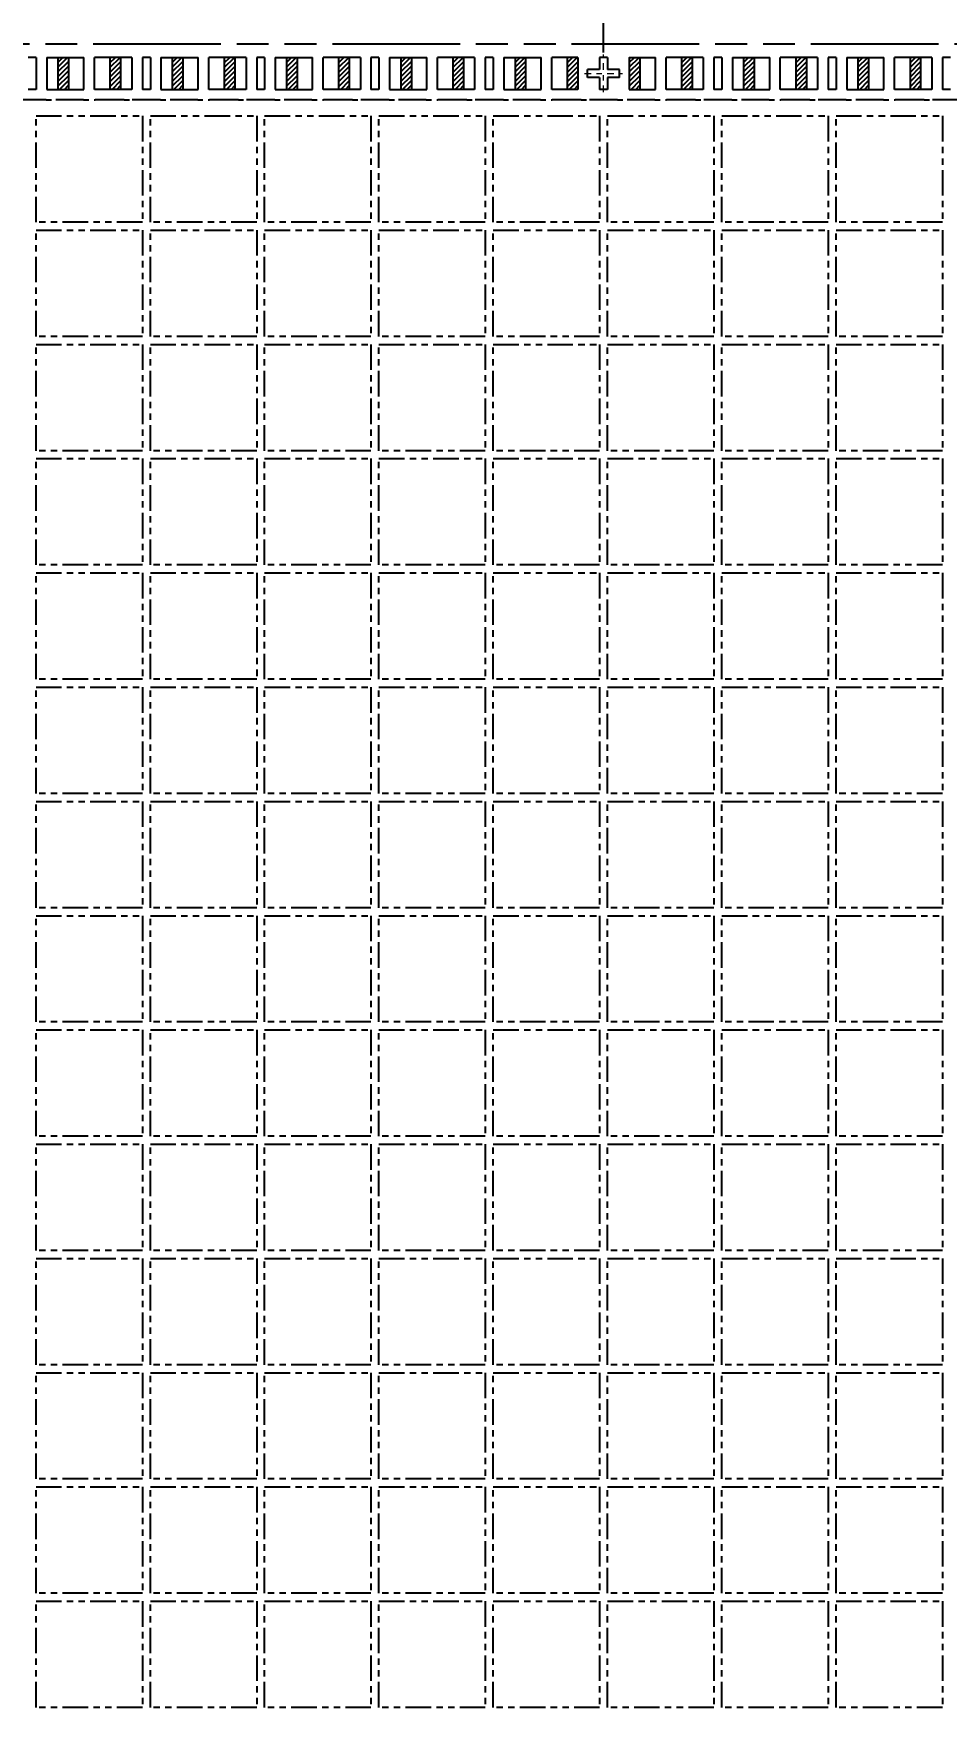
# Model space of a CAD drawing. Extents: x -338 to -53, y 67 to 196.
# Drawn here: x -170.91 to -153.74, y 148.05 to 179.63 of the extents above; entities that cross this region are included whole.
import ezdxf

# ---------------------------------------------------------------- set-up
doc = ezdxf.new("R2010")
doc.units = 0
for name, pattern in [('ACAD_ISO09W100', [45, 24, -3, 6, -3, 6, -3]), ('CENTER', [2, 1.25, -0.25, 0.25, -0.25]), ('HIDDEN', [0.375, 0.25, -0.125])]:
    doc.linetypes.add(name, pattern=pattern)
doc.layers.add('Center', color=1, linetype='CENTER', lineweight=0)
for name, color, linetype in [('dimension', 3, 'Continuous'), ('Etched Area', 4, 'Continuous'), ('Hidden', 4, 'HIDDEN'), ('Molding Line', 5, 'ACAD_ISO09W100'), ('PKG Line', 2, 'ACAD_ISO09W100')]:
    doc.layers.add(name, color=color, linetype=linetype)
doc.styles.add('SIMPLEX', font='SIMPLEX')
doc.dimstyles.new('1', dxfattribs={"dimtxt": 1, "dimasz": 1, "dimexe": 0.3, "dimexo": 0.3, "dimgap": 0.3, "dimtad": 0, "dimdec": 3, "dimzin": 1, "dimdsep": 46, "dimtxsty": 'SIMPLEX', "dimcen": 0, "dimclrd": 256, "dimclre": 256, "dimclrt": 7, "dimadec": 0, "dimazin": 1, "dimtm": 1.25, "dimtfac": 1, "dimtdec": 3, "dimtmove": 0, "dimatfit": 0, "dimfxl": 1, "dimtolj": 1, "dimtzin": 0, "dimlwd": -1, "dimlwe": -1, "dimarcsym": 1})
pattern_1 = [(45, (367.80187, 309.09846), (-0.0449012806, 0.0449012806), [])]
pattern_2 = [(45, (369.95187, 309.09846), (-0.0449012806, 0.0449012806), [])]
pattern_3 = [(45, (372.10187, 309.09846), (-0.0449012806, 0.0449012806), [])]
pattern_4 = [(45, (374.25187, 309.09846), (-0.0449012806, 0.0449012806), [])]
pattern_5 = [(45, (376.40187, 309.09846), (-0.0449012806, 0.0449012806), [])]
pattern_6 = [(45, (378.55187, 309.09846), (-0.0449012806, 0.0449012806), [])]
pattern_7 = [(45, (380.70187, 309.09846), (-0.0449012806, 0.0449012806), [])]
pattern_8 = [(45, (382.85187, 309.09846), (-0.0449012806, 0.0449012806), [])]

# ---------------------------------------------------------------- blocks, each defined once
blk = doc.blocks.new('*D15')
at = {"layer": 'Defpoints', "color": 0, "transparency": 16777216}
for p in [(2540.353, 1935.274), (2664.686, 1935.274), (2673.632, 1935.274)]:
    blk.add_point(p, dxfattribs=at)
at = {"layer": 'dimension', "transparency": 16777216}
blk.add_line((2664.986, 1935.274), (2673.632, 1935.274), dxfattribs=at)
at = {"layer": 'dimension', "color": 7, "transparency": 16777216, "insert": (2675.932, 1935.274), "char_height": 1, "attachment_point": 5, "style": 'SIMPLEX'}
blk.add_mtext('\\A1;0.000', dxfattribs=at)
blk = doc.blocks.new('*D31')
at = {"layer": 'Defpoints', "color": 0, "transparency": 16777216}
for p in [(2665.926, 1949.274), (2673.632, 1949.274), (2540.353, 1935.274)]:
    blk.add_point(p, dxfattribs=at)
at = {"layer": 'dimension', "transparency": 16777216}
blk.add_line((2666.226, 1949.274), (2673.632, 1949.274), dxfattribs=at)
at = {"layer": 'dimension', "color": 7, "transparency": 16777216, "insert": (2676.313, 1949.274), "char_height": 1, "attachment_point": 5, "style": 'SIMPLEX'}
blk.add_mtext('\\A1;14.000', dxfattribs=at)
blk = doc.blocks.new('*D32')
at = {"layer": 'Defpoints', "color": 0, "transparency": 16777216}
for p in [(2665.965, 1963.274), (2673.632, 1963.274), (2540.353, 1935.274)]:
    blk.add_point(p, dxfattribs=at)
at = {"layer": 'dimension', "transparency": 16777216}
blk.add_line((2666.265, 1963.274), (2673.632, 1963.274), dxfattribs=at)
at = {"layer": 'dimension', "color": 7, "transparency": 16777216, "insert": (2676.408, 1963.274), "char_height": 1, "attachment_point": 5, "style": 'SIMPLEX'}
blk.add_mtext('\\A1;28.000', dxfattribs=at)
blk = doc.blocks.new('*D33')
at = {"layer": 'Defpoints', "color": 0, "transparency": 16777216}
for p in [(2659.788, 1966.099), (2673.632, 1966.099), (2540.353, 1935.274)]:
    blk.add_point(p, dxfattribs=at)
at = {"layer": 'dimension', "transparency": 16777216}
blk.add_line((2660.088, 1966.099), (2673.632, 1966.099), dxfattribs=at)
at = {"layer": 'dimension', "color": 7, "transparency": 16777216, "insert": (2676.408, 1966.099), "char_height": 1, "attachment_point": 5, "style": 'SIMPLEX'}
blk.add_mtext('\\A1;30.825', dxfattribs=at)
blk = doc.blocks.new('*D42')
at = {"layer": 'Defpoints', "color": 0, "transparency": 16777216}
for p in [(2631.853, 1977.057), (2631.853, 1969.664), (2540.353, 1935.274)]:
    blk.add_point(p, dxfattribs=at)
at = {"layer": 'dimension', "transparency": 16777216}
blk.add_line((2631.853, 1969.964), (2631.853, 1977.057), dxfattribs=at)
at = {"layer": 'dimension', "color": 7, "transparency": 16777216, "insert": (2631.853, 1979.738), "char_height": 1, "attachment_point": 5, "rotation": 90, "style": 'SIMPLEX'}
blk.add_mtext('\\A1;91.500', dxfattribs=at)
blk = doc.blocks.new('*D43')
at = {"layer": 'Defpoints', "color": 0, "transparency": 16777216}
for p in [(2659.66, 1977.057), (2659.678, 1966.224), (2540.353, 1935.274)]:
    blk.add_point(p, dxfattribs=at)
at = {"layer": 'dimension', "transparency": 16777216}
for p, q in [((2659.66, 1975.057), (2659.66, 1977.057)), ((2659.678, 1973.057), (2659.66, 1975.057)), ((2659.678, 1966.524), (2659.678, 1973.057))]:
    blk.add_line(p, q, dxfattribs=at)
at = {"layer": 'dimension', "color": 7, "transparency": 16777216, "insert": (2659.66, 1980.119), "char_height": 1, "attachment_point": 5, "rotation": 90, "style": 'SIMPLEX'}
blk.add_mtext('\\A1;119.325', dxfattribs=at)
blk = doc.blocks.new('*D62')
at = {"layer": 'Defpoints', "color": 0, "transparency": 16777216}
for p in [(2636.006, 1977.057), (2636.028, 1966.211), (2540.353, 1935.274)]:
    blk.add_point(p, dxfattribs=at)
at = {"layer": 'dimension', "transparency": 16777216}
for p, q in [((2636.006, 1975.057), (2636.006, 1977.057)), ((2636.028, 1973.057), (2636.006, 1975.057)), ((2636.028, 1966.511), (2636.028, 1973.057))]:
    blk.add_line(p, q, dxfattribs=at)
at = {"layer": 'dimension', "color": 7, "transparency": 16777216, "insert": (2636.006, 1979.833), "char_height": 1, "attachment_point": 5, "rotation": 90, "style": 'SIMPLEX'}
blk.add_mtext('\\A1;95.675', dxfattribs=at)
blk = doc.blocks.new('*D63')
at = {"layer": 'Defpoints', "color": 0, "transparency": 16777216}
for p in [(2582.278, 1977.057), (2582.278, 1966.192), (2540.353, 1935.274)]:
    blk.add_point(p, dxfattribs=at)
at = {"layer": 'dimension', "transparency": 16777216}
for p, q in [((2582.278, 1975.057), (2582.278, 1977.057)), ((2582.278, 1973.057), (2582.278, 1975.057)), ((2582.278, 1966.492), (2582.278, 1973.057))]:
    blk.add_line(p, q, dxfattribs=at)
at = {"layer": 'dimension', "color": 7, "transparency": 16777216, "insert": (2582.278, 1979.738), "char_height": 1, "attachment_point": 5, "rotation": 90, "style": 'SIMPLEX'}
blk.add_mtext('\\A1;41.925', dxfattribs=at)

msp = doc.modelspace()

# ---------------------------------------------------------------- hatches: boundary and pattern name
at = {"layer": 'Etched Area'}
h = msp.add_hatch(dxfattribs=at)
h.set_pattern_fill('ANSI31', color=256, scale=0.02)
h.set_pattern_definition(pattern_1)
h.paths.add_polyline_path([(-170.2555, 178.5777), (-170.4555, 178.5777), (-170.4555, 179.1777), (-170.2555, 179.1777)])
h = msp.add_hatch(dxfattribs=at)
h.set_pattern_fill('ANSI31', color=256, scale=0.02)
h.set_pattern_definition(pattern_1)
h.paths.add_polyline_path([(-169.2755, 178.5777), (-169.4755, 178.5777), (-169.4755, 179.1777), (-169.2755, 179.1777)])
h = msp.add_hatch(dxfattribs=at)
h.set_pattern_fill('ANSI31', color=256, scale=0.02)
h.set_pattern_definition(pattern_2)
h.paths.add_polyline_path([(-168.1055, 178.5777), (-168.3055, 178.5777), (-168.3055, 179.1777), (-168.1055, 179.1777)])
h = msp.add_hatch(dxfattribs=at)
h.set_pattern_fill('ANSI31', color=256, scale=0.02)
h.set_pattern_definition(pattern_2)
h.paths.add_polyline_path([(-167.1255, 178.5777), (-167.3255, 178.5777), (-167.3255, 179.1777), (-167.1255, 179.1777)])
h = msp.add_hatch(dxfattribs=at)
h.set_pattern_fill('ANSI31', color=256, scale=0.02)
h.set_pattern_definition(pattern_3)
h.paths.add_polyline_path([(-165.9555, 178.5777), (-166.1555, 178.5777), (-166.1555, 179.1777), (-165.9555, 179.1777)])
h = msp.add_hatch(dxfattribs=at)
h.set_pattern_fill('ANSI31', color=256, scale=0.02)
h.set_pattern_definition(pattern_3)
h.paths.add_polyline_path([(-164.9755, 178.5777), (-165.1755, 178.5777), (-165.1755, 179.1777), (-164.9755, 179.1777)])
h = msp.add_hatch(dxfattribs=at)
h.set_pattern_fill('ANSI31', color=256, scale=0.02)
h.set_pattern_definition(pattern_4)
h.paths.add_polyline_path([(-163.8055, 178.5777), (-164.0055, 178.5777), (-164.0055, 179.1777), (-163.8055, 179.1777)])
h = msp.add_hatch(dxfattribs=at)
h.set_pattern_fill('ANSI31', color=256, scale=0.02)
h.set_pattern_definition(pattern_4)
h.paths.add_polyline_path([(-162.8255, 178.5777), (-163.0255, 178.5777), (-163.0255, 179.1777), (-162.8255, 179.1777)])
h = msp.add_hatch(dxfattribs=at)
h.set_pattern_fill('ANSI31', color=256, scale=0.02)
h.set_pattern_definition(pattern_5)
h.paths.add_polyline_path([(-161.6555, 178.5777), (-161.8555, 178.5777), (-161.8555, 179.1777), (-161.6555, 179.1777)])
h = msp.add_hatch(dxfattribs=at)
h.set_pattern_fill('ANSI31', color=256, scale=0.02)
h.set_pattern_definition(pattern_5)
h.paths.add_polyline_path([(-160.6755, 178.5777), (-160.8755, 178.5777), (-160.8755, 179.1777), (-160.6755, 179.1777)])
h = msp.add_hatch(dxfattribs=at)
h.set_pattern_fill('ANSI31', color=256, scale=0.02)
h.set_pattern_definition(pattern_6)
h.paths.add_polyline_path([(-159.5055, 178.5777), (-159.7055, 178.5777), (-159.7055, 179.1777), (-159.5055, 179.1777)])
h = msp.add_hatch(dxfattribs=at)
h.set_pattern_fill('ANSI31', color=256, scale=0.02)
h.set_pattern_definition(pattern_6)
h.paths.add_polyline_path([(-158.5255, 178.5777), (-158.7255, 178.5777), (-158.7255, 179.1777), (-158.5255, 179.1777)])
h = msp.add_hatch(dxfattribs=at)
h.set_pattern_fill('ANSI31', color=256, scale=0.02)
h.set_pattern_definition(pattern_7)
h.paths.add_polyline_path([(-157.3555, 178.5777), (-157.5555, 178.5777), (-157.5555, 179.1777), (-157.3555, 179.1777)])
h = msp.add_hatch(dxfattribs=at)
h.set_pattern_fill('ANSI31', color=256, scale=0.02)
h.set_pattern_definition(pattern_7)
h.paths.add_polyline_path([(-156.3755, 178.5777), (-156.5755, 178.5777), (-156.5755, 179.1777), (-156.3755, 179.1777)])
h = msp.add_hatch(dxfattribs=at)
h.set_pattern_fill('ANSI31', color=256, scale=0.02)
h.set_pattern_definition(pattern_8)
h.paths.add_polyline_path([(-155.2055, 178.5777), (-155.4055, 178.5777), (-155.4055, 179.1777), (-155.2055, 179.1777)])
h = msp.add_hatch(dxfattribs=at)
h.set_pattern_fill('ANSI31', color=256, scale=0.02)
h.set_pattern_definition(pattern_8)
h.paths.add_polyline_path([(-154.2255, 178.5777), (-154.4255, 178.5777), (-154.4255, 179.1777), (-154.2255, 179.1777)])

# ---------------------------------------------------------------- linework, layer by layer
for p, q in [((-170.8655, 179.1777), (-171.0155, 179.1777)), ((-170.8655, 179.1777), (-170.8655, 178.5777)), ((-170.6655, 179.1777), (-170.6655, 178.5777)), ((-170.6655, 179.1777), (-169.9655, 179.1777)), ((-170.4555, 179.1777), (-170.4555, 178.5777)), ((-170.2555, 179.1777), (-170.2555, 178.5777)), ((-169.9655, 178.5777), (-169.9655, 179.1777)), ((-169.0655, 179.1777), (-169.7655, 179.1777)), ((-169.7655, 178.5777), (-169.7655, 179.1777)), ((-169.4755, 179.1777), (-169.4755, 178.5777)), ((-169.2755, 179.1777), (-169.2755, 178.5777)), ((-169.0655, 179.1777), (-169.0655, 178.5777)), ((-168.7155, 179.1777), (-168.8655, 179.1777)), ((-168.8655, 179.1777), (-168.8655, 178.5777)), ((-168.7155, 179.1777), (-168.7155, 178.5777)), ((-168.5155, 179.1777), (-168.5155, 178.5777)), ((-168.5155, 179.1777), (-167.8155, 179.1777)), ((-168.3055, 179.1777), (-168.3055, 178.5777)), ((-168.1055, 179.1777), (-168.1055, 178.5777)), ((-167.8155, 178.5777), (-167.8155, 179.1777)), ((-166.9155, 179.1777), (-167.6155, 179.1777)), ((-167.6155, 178.5777), (-167.6155, 179.1777)), ((-167.3255, 179.1777), (-167.3255, 178.5777)), ((-167.1255, 179.1777), (-167.1255, 178.5777)), ((-166.9155, 179.1777), (-166.9155, 178.5777)), ((-166.5655, 179.1777), (-166.7155, 179.1777)), ((-166.7155, 179.1777), (-166.7155, 178.5777)), ((-166.5655, 179.1777), (-166.5655, 178.5777)), ((-166.3655, 179.1777), (-166.3655, 178.5777)), ((-166.3655, 179.1777), (-165.6655, 179.1777)), ((-166.1555, 179.1777), (-166.1555, 178.5777)), ((-165.9555, 179.1777), (-165.9555, 178.5777)), ((-165.6655, 178.5777), (-165.6655, 179.1777)), ((-164.7655, 179.1777), (-165.4655, 179.1777)), ((-165.4655, 178.5777), (-165.4655, 179.1777)), ((-165.1755, 179.1777), (-165.1755, 178.5777)), ((-164.9755, 179.1777), (-164.9755, 178.5777)), ((-164.7655, 179.1777), (-164.7655, 178.5777)), ((-164.4155, 179.1777), (-164.5655, 179.1777)), ((-164.5655, 179.1777), (-164.5655, 178.5777)), ((-164.4155, 179.1777), (-164.4155, 178.5777)), ((-164.2155, 179.1777), (-164.2155, 178.5777)), ((-164.2155, 179.1777), (-163.5155, 179.1777)), ((-164.0055, 179.1777), (-164.0055, 178.5777)), ((-163.8055, 179.1777), (-163.8055, 178.5777)), ((-163.5155, 178.5777), (-163.5155, 179.1777)), ((-162.6155, 179.1777), (-163.3155, 179.1777)), ((-163.3155, 178.5777), (-163.3155, 179.1777)), ((-163.0255, 179.1777), (-163.0255, 178.5777)), ((-162.8255, 179.1777), (-162.8255, 178.5777)), ((-162.6155, 179.1777), (-162.6155, 178.5777)), ((-162.2655, 179.1777), (-162.4155, 179.1777)), ((-162.4155, 179.1777), (-162.4155, 178.5777)), ((-162.2655, 179.1777), (-162.2655, 178.5777)), ((-162.0655, 179.1777), (-162.0655, 178.5777)), ((-162.0655, 179.1777), (-161.3655, 179.1777)), ((-161.8555, 179.1777), (-161.8555, 178.5777)), ((-161.6555, 179.1777), (-161.6555, 178.5777)), ((-161.3655, 178.5777), (-161.3655, 179.1777)), ((-160.6755, 179.1777), (-161.1655, 179.1777)), ((-161.1655, 178.5777), (-161.1655, 179.1777)), ((-160.8755, 179.1777), (-160.8755, 178.5777)), ((-160.6755, 179.1777), (-160.6755, 178.5777)), ((-160.1155, 179.1777), (-160.2655, 179.1777)), ((-160.2655, 179.1777), (-160.2655, 178.9527)), ((-160.1155, 179.1777), (-160.1155, 178.9527)), ((-159.7055, 179.1777), (-159.7055, 178.5777)), ((-159.7055, 179.1777), (-159.2155, 179.1777)), ((-159.5055, 179.1777), (-159.5055, 178.5777)), ((-159.2155, 178.5777), (-159.2155, 179.1777)), ((-158.3155, 179.1777), (-159.0155, 179.1777)), ((-159.0155, 178.5777), (-159.0155, 179.1777)), ((-158.7255, 179.1777), (-158.7255, 178.5777)), ((-158.5255, 179.1777), (-158.5255, 178.5777)), ((-158.3155, 179.1777), (-158.3155, 178.5777)), ((-157.9655, 179.1777), (-158.1155, 179.1777)), ((-158.1155, 179.1777), (-158.1155, 178.5777)), ((-157.9655, 179.1777), (-157.9655, 178.5777)), ((-157.7655, 179.1777), (-157.7655, 178.5777)), ((-157.7655, 179.1777), (-157.0655, 179.1777)), ((-157.5555, 179.1777), (-157.5555, 178.5777)), ((-157.3555, 179.1777), (-157.3555, 178.5777)), ((-157.0655, 178.5777), (-157.0655, 179.1777)), ((-156.1655, 179.1777), (-156.8655, 179.1777)), ((-156.8655, 178.5777), (-156.8655, 179.1777)), ((-156.5755, 179.1777), (-156.5755, 178.5777)), ((-156.3755, 179.1777), (-156.3755, 178.5777)), ((-156.1655, 179.1777), (-156.1655, 178.5777)), ((-155.8155, 179.1777), (-155.9655, 179.1777)), ((-155.9655, 179.1777), (-155.9655, 178.5777)), ((-155.8155, 179.1777), (-155.8155, 178.5777)), ((-155.6155, 179.1777), (-155.6155, 178.5777)), ((-155.6155, 179.1777), (-154.9155, 179.1777)), ((-155.4055, 179.1777), (-155.4055, 178.5777)), ((-155.2055, 179.1777), (-155.2055, 178.5777)), ((-154.9155, 178.5777), (-154.9155, 179.1777)), ((-154.0155, 179.1777), (-154.7155, 179.1777)), ((-154.7155, 178.5777), (-154.7155, 179.1777)), ((-154.4255, 179.1777), (-154.4255, 178.5777)), ((-154.2255, 179.1777), (-154.2255, 178.5777)), ((-154.0155, 179.1777), (-154.0155, 178.5777)), ((-153.6655, 179.1777), (-153.8155, 179.1777)), ((-153.8155, 179.1777), (-153.8155, 178.5777)), ((-160.4905, 178.8027), (-160.4905, 178.9527)), ((-160.2655, 178.9527), (-160.4905, 178.9527)), ((-160.2655, 178.8027), (-160.4905, 178.8027)), ((-160.2655, 178.8027), (-160.2655, 178.5777)), ((-159.8905, 178.9527), (-160.1155, 178.9527)), ((-160.1155, 178.8027), (-160.1155, 178.5777)), ((-159.8905, 178.8027), (-160.1155, 178.8027)), ((-159.8905, 178.8027), (-159.8905, 178.9527)), ((-170.8655, 178.5777), (-171.0155, 178.5777)), ((-170.6655, 178.5777), (-169.9655, 178.5777)), ((-169.0655, 178.5777), (-169.7655, 178.5777)), ((-168.7155, 178.5777), (-168.8655, 178.5777)), ((-168.5155, 178.5777), (-167.8155, 178.5777)), ((-166.9155, 178.5777), (-167.6155, 178.5777)), ((-166.5655, 178.5777), (-166.7155, 178.5777)), ((-166.3655, 178.5777), (-165.6655, 178.5777)), ((-164.7655, 178.5777), (-165.4655, 178.5777)), ((-164.4155, 178.5777), (-164.5655, 178.5777)), ((-164.2155, 178.5777), (-163.5155, 178.5777)), ((-162.6155, 178.5777), (-163.3155, 178.5777)), ((-162.2655, 178.5777), (-162.4155, 178.5777)), ((-162.0655, 178.5777), (-161.3655, 178.5777)), ((-160.6755, 178.5777), (-161.1655, 178.5777)), ((-160.1155, 178.5777), (-160.2655, 178.5777)), ((-159.7055, 178.5777), (-159.2155, 178.5777)), ((-158.3155, 178.5777), (-159.0155, 178.5777)), ((-157.9655, 178.5777), (-158.1155, 178.5777)), ((-157.7655, 178.5777), (-157.0655, 178.5777)), ((-156.1655, 178.5777), (-156.8655, 178.5777)), ((-155.8155, 178.5777), (-155.9655, 178.5777)), ((-155.6155, 178.5777), (-154.9155, 178.5777)), ((-154.0155, 178.5777), (-154.7155, 178.5777)), ((-153.6655, 178.5777), (-153.8155, 178.5777)), ((-170.6755, 178.3777), (-171.2055, 178.3777)), ((-169.9755, 178.3777), (-170.4955, 178.3777)), ((-169.2105, 178.3777), (-169.7555, 178.3777)), ((-168.5255, 178.3777), (-169.0555, 178.3777)), ((-167.8255, 178.3777), (-168.3455, 178.3777)), ((-167.0605, 178.3777), (-167.6055, 178.3777)), ((-166.3755, 178.3777), (-166.9055, 178.3777)), ((-165.6755, 178.3777), (-166.1955, 178.3777)), ((-164.9105, 178.3777), (-165.4555, 178.3777)), ((-164.2255, 178.3777), (-164.7555, 178.3777)), ((-163.5255, 178.3777), (-164.0455, 178.3777)), ((-162.7605, 178.3777), (-163.3055, 178.3777)), ((-162.0755, 178.3777), (-162.6055, 178.3777)), ((-161.3755, 178.3777), (-161.8955, 178.3777)), ((-160.6105, 178.3777), (-161.1555, 178.3777)), ((-159.9255, 178.3777), (-160.4555, 178.3777)), ((-159.2255, 178.3777), (-159.7455, 178.3777)), ((-158.4605, 178.3777), (-159.0055, 178.3777)), ((-157.7755, 178.3777), (-158.3055, 178.3777)), ((-157.0755, 178.3777), (-157.5955, 178.3777)), ((-156.3105, 178.3777), (-156.8555, 178.3777)), ((-155.6255, 178.3777), (-156.1555, 178.3777)), ((-154.9255, 178.3777), (-155.4455, 178.3777)), ((-154.1605, 178.3777), (-154.7055, 178.3777)), ((-153.4755, 178.3777), (-154.0055, 178.3777))]:
    msp.add_line(p, q)
at = {"layer": 'Center', "ltscale": 0.1}
for p, q in [((-160.1905, 178.522), (-160.1905, 179.2335)), ((-160.5462, 178.8777), (-159.8348, 178.8777))]:
    msp.add_line(p, q, dxfattribs=at)
at = {"layer": 'Hidden', "ltscale": 0.3}
for p, q in [((-170.6755, 178.3777), (-170.4955, 178.3777)), ((-169.9755, 178.3777), (-169.7555, 178.3777)), ((-169.2105, 178.3777), (-169.0555, 178.3777)), ((-168.5255, 178.3777), (-168.3455, 178.3777)), ((-167.8255, 178.3777), (-167.6055, 178.3777)), ((-167.0605, 178.3777), (-166.9055, 178.3777)), ((-166.3755, 178.3777), (-166.1955, 178.3777)), ((-165.6755, 178.3777), (-165.4555, 178.3777)), ((-164.9105, 178.3777), (-164.7555, 178.3777)), ((-164.2255, 178.3777), (-164.0455, 178.3777)), ((-163.5255, 178.3777), (-163.3055, 178.3777)), ((-162.7605, 178.3777), (-162.6055, 178.3777)), ((-162.0755, 178.3777), (-161.8955, 178.3777)), ((-161.3755, 178.3777), (-161.1555, 178.3777)), ((-160.6105, 178.3777), (-160.4555, 178.3777)), ((-159.9255, 178.3777), (-159.7455, 178.3777)), ((-159.2255, 178.3777), (-159.0055, 178.3777)), ((-158.4605, 178.3777), (-158.3055, 178.3777)), ((-157.7755, 178.3777), (-157.5955, 178.3777)), ((-157.0755, 178.3777), (-156.8555, 178.3777)), ((-156.3105, 178.3777), (-156.1555, 178.3777)), ((-155.6255, 178.3777), (-155.4455, 178.3777)), ((-154.9255, 178.3777), (-154.7055, 178.3777)), ((-154.1605, 178.3777), (-154.0055, 178.3777))]:
    msp.add_line(p, q, dxfattribs=at)
at = {"layer": 'Molding Line', "ltscale": 0.1}
msp.add_line((-81.8905, 179.4277), (-322.3405, 179.4277), dxfattribs=at)
at = {"layer": 'PKG Line', "ltscale": 0.02}
for points in [[(-170.8655, 178.0777), (-168.8655, 178.0777), (-168.8655, 176.0777), (-170.8655, 176.0777)], [(-168.7155, 178.0777), (-166.7155, 178.0777), (-166.7155, 176.0777), (-168.7155, 176.0777)], [(-166.5655, 178.0777), (-164.5655, 178.0777), (-164.5655, 176.0777), (-166.5655, 176.0777)], [(-164.4155, 178.0777), (-162.4155, 178.0777), (-162.4155, 176.0777), (-164.4155, 176.0777)], [(-162.2655, 178.0777), (-160.2655, 178.0777), (-160.2655, 176.0777), (-162.2655, 176.0777)], [(-160.1155, 178.0777), (-158.1155, 178.0777), (-158.1155, 176.0777), (-160.1155, 176.0777)], [(-157.9655, 178.0777), (-155.9655, 178.0777), (-155.9655, 176.0777), (-157.9655, 176.0777)], [(-155.8155, 178.0777), (-153.8155, 178.0777), (-153.8155, 176.0777), (-155.8155, 176.0777)], [(-170.8655, 175.9277), (-168.8655, 175.9277), (-168.8655, 173.9277), (-170.8655, 173.9277)], [(-168.7155, 175.9277), (-166.7155, 175.9277), (-166.7155, 173.9277), (-168.7155, 173.9277)], [(-166.5655, 175.9277), (-164.5655, 175.9277), (-164.5655, 173.9277), (-166.5655, 173.9277)], [(-164.4155, 175.9277), (-162.4155, 175.9277), (-162.4155, 173.9277), (-164.4155, 173.9277)], [(-162.2655, 175.9277), (-160.2655, 175.9277), (-160.2655, 173.9277), (-162.2655, 173.9277)], [(-160.1155, 175.9277), (-158.1155, 175.9277), (-158.1155, 173.9277), (-160.1155, 173.9277)], [(-157.9655, 175.9277), (-155.9655, 175.9277), (-155.9655, 173.9277), (-157.9655, 173.9277)], [(-155.8155, 175.9277), (-153.8155, 175.9277), (-153.8155, 173.9277), (-155.8155, 173.9277)], [(-170.8655, 173.7777), (-168.8655, 173.7777), (-168.8655, 171.7777), (-170.8655, 171.7777)], [(-168.7155, 173.7777), (-166.7155, 173.7777), (-166.7155, 171.7777), (-168.7155, 171.7777)], [(-166.5655, 173.7777), (-164.5655, 173.7777), (-164.5655, 171.7777), (-166.5655, 171.7777)], [(-164.4155, 173.7777), (-162.4155, 173.7777), (-162.4155, 171.7777), (-164.4155, 171.7777)], [(-162.2655, 173.7777), (-160.2655, 173.7777), (-160.2655, 171.7777), (-162.2655, 171.7777)], [(-160.1155, 173.7777), (-158.1155, 173.7777), (-158.1155, 171.7777), (-160.1155, 171.7777)], [(-157.9655, 173.7777), (-155.9655, 173.7777), (-155.9655, 171.7777), (-157.9655, 171.7777)], [(-155.8155, 173.7777), (-153.8155, 173.7777), (-153.8155, 171.7777), (-155.8155, 171.7777)], [(-170.8655, 171.6277), (-168.8655, 171.6277), (-168.8655, 169.6277), (-170.8655, 169.6277)], [(-168.7155, 171.6277), (-166.7155, 171.6277), (-166.7155, 169.6277), (-168.7155, 169.6277)], [(-166.5655, 171.6277), (-164.5655, 171.6277), (-164.5655, 169.6277), (-166.5655, 169.6277)], [(-164.4155, 171.6277), (-162.4155, 171.6277), (-162.4155, 169.6277), (-164.4155, 169.6277)], [(-162.2655, 171.6277), (-160.2655, 171.6277), (-160.2655, 169.6277), (-162.2655, 169.6277)], [(-160.1155, 171.6277), (-158.1155, 171.6277), (-158.1155, 169.6277), (-160.1155, 169.6277)], [(-157.9655, 171.6277), (-155.9655, 171.6277), (-155.9655, 169.6277), (-157.9655, 169.6277)], [(-155.8155, 171.6277), (-153.8155, 171.6277), (-153.8155, 169.6277), (-155.8155, 169.6277)], [(-170.8655, 169.4777), (-168.8655, 169.4777), (-168.8655, 167.4777), (-170.8655, 167.4777)], [(-168.7155, 169.4777), (-166.7155, 169.4777), (-166.7155, 167.4777), (-168.7155, 167.4777)], [(-166.5655, 169.4777), (-164.5655, 169.4777), (-164.5655, 167.4777), (-166.5655, 167.4777)], [(-164.4155, 169.4777), (-162.4155, 169.4777), (-162.4155, 167.4777), (-164.4155, 167.4777)], [(-162.2655, 169.4777), (-160.2655, 169.4777), (-160.2655, 167.4777), (-162.2655, 167.4777)], [(-160.1155, 169.4777), (-158.1155, 169.4777), (-158.1155, 167.4777), (-160.1155, 167.4777)], [(-157.9655, 169.4777), (-155.9655, 169.4777), (-155.9655, 167.4777), (-157.9655, 167.4777)], [(-155.8155, 169.4777), (-153.8155, 169.4777), (-153.8155, 167.4777), (-155.8155, 167.4777)], [(-170.8655, 167.3277), (-168.8655, 167.3277), (-168.8655, 165.3277), (-170.8655, 165.3277)], [(-168.7155, 167.3277), (-166.7155, 167.3277), (-166.7155, 165.3277), (-168.7155, 165.3277)], [(-166.5655, 167.3277), (-164.5655, 167.3277), (-164.5655, 165.3277), (-166.5655, 165.3277)], [(-164.4155, 167.3277), (-162.4155, 167.3277), (-162.4155, 165.3277), (-164.4155, 165.3277)], [(-162.2655, 167.3277), (-160.2655, 167.3277), (-160.2655, 165.3277), (-162.2655, 165.3277)], [(-160.1155, 167.3277), (-158.1155, 167.3277), (-158.1155, 165.3277), (-160.1155, 165.3277)], [(-157.9655, 167.3277), (-155.9655, 167.3277), (-155.9655, 165.3277), (-157.9655, 165.3277)], [(-155.8155, 167.3277), (-153.8155, 167.3277), (-153.8155, 165.3277), (-155.8155, 165.3277)], [(-170.8655, 165.1777), (-168.8655, 165.1777), (-168.8655, 163.1777), (-170.8655, 163.1777)], [(-168.7155, 165.1777), (-166.7155, 165.1777), (-166.7155, 163.1777), (-168.7155, 163.1777)], [(-166.5655, 165.1777), (-164.5655, 165.1777), (-164.5655, 163.1777), (-166.5655, 163.1777)], [(-164.4155, 165.1777), (-162.4155, 165.1777), (-162.4155, 163.1777), (-164.4155, 163.1777)], [(-162.2655, 165.1777), (-160.2655, 165.1777), (-160.2655, 163.1777), (-162.2655, 163.1777)], [(-160.1155, 165.1777), (-158.1155, 165.1777), (-158.1155, 163.1777), (-160.1155, 163.1777)], [(-157.9655, 165.1777), (-155.9655, 165.1777), (-155.9655, 163.1777), (-157.9655, 163.1777)], [(-155.8155, 165.1777), (-153.8155, 165.1777), (-153.8155, 163.1777), (-155.8155, 163.1777)], [(-170.8655, 163.0277), (-168.8655, 163.0277), (-168.8655, 161.0277), (-170.8655, 161.0277)], [(-168.7155, 163.0277), (-166.7155, 163.0277), (-166.7155, 161.0277), (-168.7155, 161.0277)], [(-166.5655, 163.0277), (-164.5655, 163.0277), (-164.5655, 161.0277), (-166.5655, 161.0277)], [(-164.4155, 163.0277), (-162.4155, 163.0277), (-162.4155, 161.0277), (-164.4155, 161.0277)], [(-162.2655, 163.0277), (-160.2655, 163.0277), (-160.2655, 161.0277), (-162.2655, 161.0277)], [(-160.1155, 163.0277), (-158.1155, 163.0277), (-158.1155, 161.0277), (-160.1155, 161.0277)], [(-157.9655, 163.0277), (-155.9655, 163.0277), (-155.9655, 161.0277), (-157.9655, 161.0277)], [(-155.8155, 163.0277), (-153.8155, 163.0277), (-153.8155, 161.0277), (-155.8155, 161.0277)], [(-170.8655, 160.8777), (-168.8655, 160.8777), (-168.8655, 158.8777), (-170.8655, 158.8777)], [(-168.7155, 160.8777), (-166.7155, 160.8777), (-166.7155, 158.8777), (-168.7155, 158.8777)], [(-166.5655, 160.8777), (-164.5655, 160.8777), (-164.5655, 158.8777), (-166.5655, 158.8777)], [(-164.4155, 160.8777), (-162.4155, 160.8777), (-162.4155, 158.8777), (-164.4155, 158.8777)], [(-162.2655, 160.8777), (-160.2655, 160.8777), (-160.2655, 158.8777), (-162.2655, 158.8777)], [(-160.1155, 160.8777), (-158.1155, 160.8777), (-158.1155, 158.8777), (-160.1155, 158.8777)], [(-157.9655, 160.8777), (-155.9655, 160.8777), (-155.9655, 158.8777), (-157.9655, 158.8777)], [(-155.8155, 160.8777), (-153.8155, 160.8777), (-153.8155, 158.8777), (-155.8155, 158.8777)], [(-170.8655, 158.7277), (-168.8655, 158.7277), (-168.8655, 156.7277), (-170.8655, 156.7277)], [(-168.7155, 158.7277), (-166.7155, 158.7277), (-166.7155, 156.7277), (-168.7155, 156.7277)], [(-166.5655, 158.7277), (-164.5655, 158.7277), (-164.5655, 156.7277), (-166.5655, 156.7277)], [(-164.4155, 158.7277), (-162.4155, 158.7277), (-162.4155, 156.7277), (-164.4155, 156.7277)], [(-162.2655, 158.7277), (-160.2655, 158.7277), (-160.2655, 156.7277), (-162.2655, 156.7277)], [(-160.1155, 158.7277), (-158.1155, 158.7277), (-158.1155, 156.7277), (-160.1155, 156.7277)], [(-157.9655, 158.7277), (-155.9655, 158.7277), (-155.9655, 156.7277), (-157.9655, 156.7277)], [(-155.8155, 158.7277), (-153.8155, 158.7277), (-153.8155, 156.7277), (-155.8155, 156.7277)], [(-170.8655, 156.5777), (-168.8655, 156.5777), (-168.8655, 154.5777), (-170.8655, 154.5777)], [(-168.7155, 156.5777), (-166.7155, 156.5777), (-166.7155, 154.5777), (-168.7155, 154.5777)], [(-166.5655, 156.5777), (-164.5655, 156.5777), (-164.5655, 154.5777), (-166.5655, 154.5777)], [(-164.4155, 156.5777), (-162.4155, 156.5777), (-162.4155, 154.5777), (-164.4155, 154.5777)], [(-162.2655, 156.5777), (-160.2655, 156.5777), (-160.2655, 154.5777), (-162.2655, 154.5777)], [(-160.1155, 156.5777), (-158.1155, 156.5777), (-158.1155, 154.5777), (-160.1155, 154.5777)], [(-157.9655, 156.5777), (-155.9655, 156.5777), (-155.9655, 154.5777), (-157.9655, 154.5777)], [(-155.8155, 156.5777), (-153.8155, 156.5777), (-153.8155, 154.5777), (-155.8155, 154.5777)], [(-170.8655, 154.4277), (-168.8655, 154.4277), (-168.8655, 152.4277), (-170.8655, 152.4277)], [(-168.7155, 154.4277), (-166.7155, 154.4277), (-166.7155, 152.4277), (-168.7155, 152.4277)], [(-166.5655, 154.4277), (-164.5655, 154.4277), (-164.5655, 152.4277), (-166.5655, 152.4277)], [(-164.4155, 154.4277), (-162.4155, 154.4277), (-162.4155, 152.4277), (-164.4155, 152.4277)], [(-162.2655, 154.4277), (-160.2655, 154.4277), (-160.2655, 152.4277), (-162.2655, 152.4277)], [(-160.1155, 154.4277), (-158.1155, 154.4277), (-158.1155, 152.4277), (-160.1155, 152.4277)], [(-157.9655, 154.4277), (-155.9655, 154.4277), (-155.9655, 152.4277), (-157.9655, 152.4277)], [(-155.8155, 154.4277), (-153.8155, 154.4277), (-153.8155, 152.4277), (-155.8155, 152.4277)], [(-170.8655, 152.2777), (-168.8655, 152.2777), (-168.8655, 150.2777), (-170.8655, 150.2777)], [(-168.7155, 152.2777), (-166.7155, 152.2777), (-166.7155, 150.2777), (-168.7155, 150.2777)], [(-166.5655, 152.2777), (-164.5655, 152.2777), (-164.5655, 150.2777), (-166.5655, 150.2777)], [(-164.4155, 152.2777), (-162.4155, 152.2777), (-162.4155, 150.2777), (-164.4155, 150.2777)], [(-162.2655, 152.2777), (-160.2655, 152.2777), (-160.2655, 150.2777), (-162.2655, 150.2777)], [(-160.1155, 152.2777), (-158.1155, 152.2777), (-158.1155, 150.2777), (-160.1155, 150.2777)], [(-157.9655, 152.2777), (-155.9655, 152.2777), (-155.9655, 150.2777), (-157.9655, 150.2777)], [(-155.8155, 152.2777), (-153.8155, 152.2777), (-153.8155, 150.2777), (-155.8155, 150.2777)], [(-170.8655, 150.1277), (-168.8655, 150.1277), (-168.8655, 148.1277), (-170.8655, 148.1277)], [(-168.7155, 150.1277), (-166.7155, 150.1277), (-166.7155, 148.1277), (-168.7155, 148.1277)], [(-166.5655, 150.1277), (-164.5655, 150.1277), (-164.5655, 148.1277), (-166.5655, 148.1277)], [(-164.4155, 150.1277), (-162.4155, 150.1277), (-162.4155, 148.1277), (-164.4155, 148.1277)], [(-162.2655, 150.1277), (-160.2655, 150.1277), (-160.2655, 148.1277), (-162.2655, 148.1277)], [(-160.1155, 150.1277), (-158.1155, 150.1277), (-158.1155, 148.1277), (-160.1155, 148.1277)], [(-157.9655, 150.1277), (-155.9655, 150.1277), (-155.9655, 148.1277), (-157.9655, 148.1277)], [(-155.8155, 150.1277), (-153.8155, 150.1277), (-153.8155, 148.1277), (-155.8155, 148.1277)]]:
    msp.add_lwpolyline(points, close=True, dxfattribs=at)

# ---------------------------------------------------------------- dimensions: what is measured, and where the dimension line sits
at = {"layer": 'dimension'}
for feature_location, offset, dtype, origin, picture, middle, set_off in [((-82.7905, 179.0031), (-0.0185, 10.8325), 1, (-202.1155, 148.0527), '*D43', (-82.809, 192.8975), (-2742.4689, -1787.2212)), ((-106.4405, 178.9903), (-0.022, 10.8454), 1, (-202.1155, 148.0527), '*D62', (-106.4624, 192.6118), (-2742.4689, -1787.2212)), ((-110.6155, 182.4427), (0, 7.3929), 1, (-202.1155, 148.0527), '*D42', (-110.6155, 192.5166), (-2742.4689, -1787.2212)), ((-160.1905, 178.9704), (-0.0004, 10.8652), 1, (-202.1155, 148.0527), '*D63', (-160.1909, 192.5166), (-2742.4689, -1787.2212)), ((-82.6814, 178.8777), (13.8445, 0), 0, (-202.1155, 148.0527), '*D33', (-66.0607, 178.8777), (-2742.4689, -1787.2212)), ((-76.5044, 176.0527), (7.6675, 0), 0, (-202.1155, 148.0527), '*D32', (-66.0607, 176.0527), (-2742.4689, -1787.2212)), ((-76.543, 162.0527), (7.7061, 0), 0, (-202.1155, 148.0527), '*D31', (-66.1559, 162.0527), (-2742.4689, -1787.2212)), ((-77.7827987036, 148.0527446836), (8.9459143498, 0), 0, (-202.1154709329, 148.0527446836), '*D15', (-66.5368843538, 148.0527446836), (-2742.4689187713, -1787.2211951467))]:
    dim = msp.add_ordinate_dim(feature_location=feature_location, offset=offset, dtype=dtype, origin=origin, dimstyle='1', dxfattribs=at)
    dim.commit()
    dim.dimension.update_dxf_attribs({"geometry": picture, "text_midpoint": middle, "insert": set_off})

doc.saveas('drawing.dxf')
